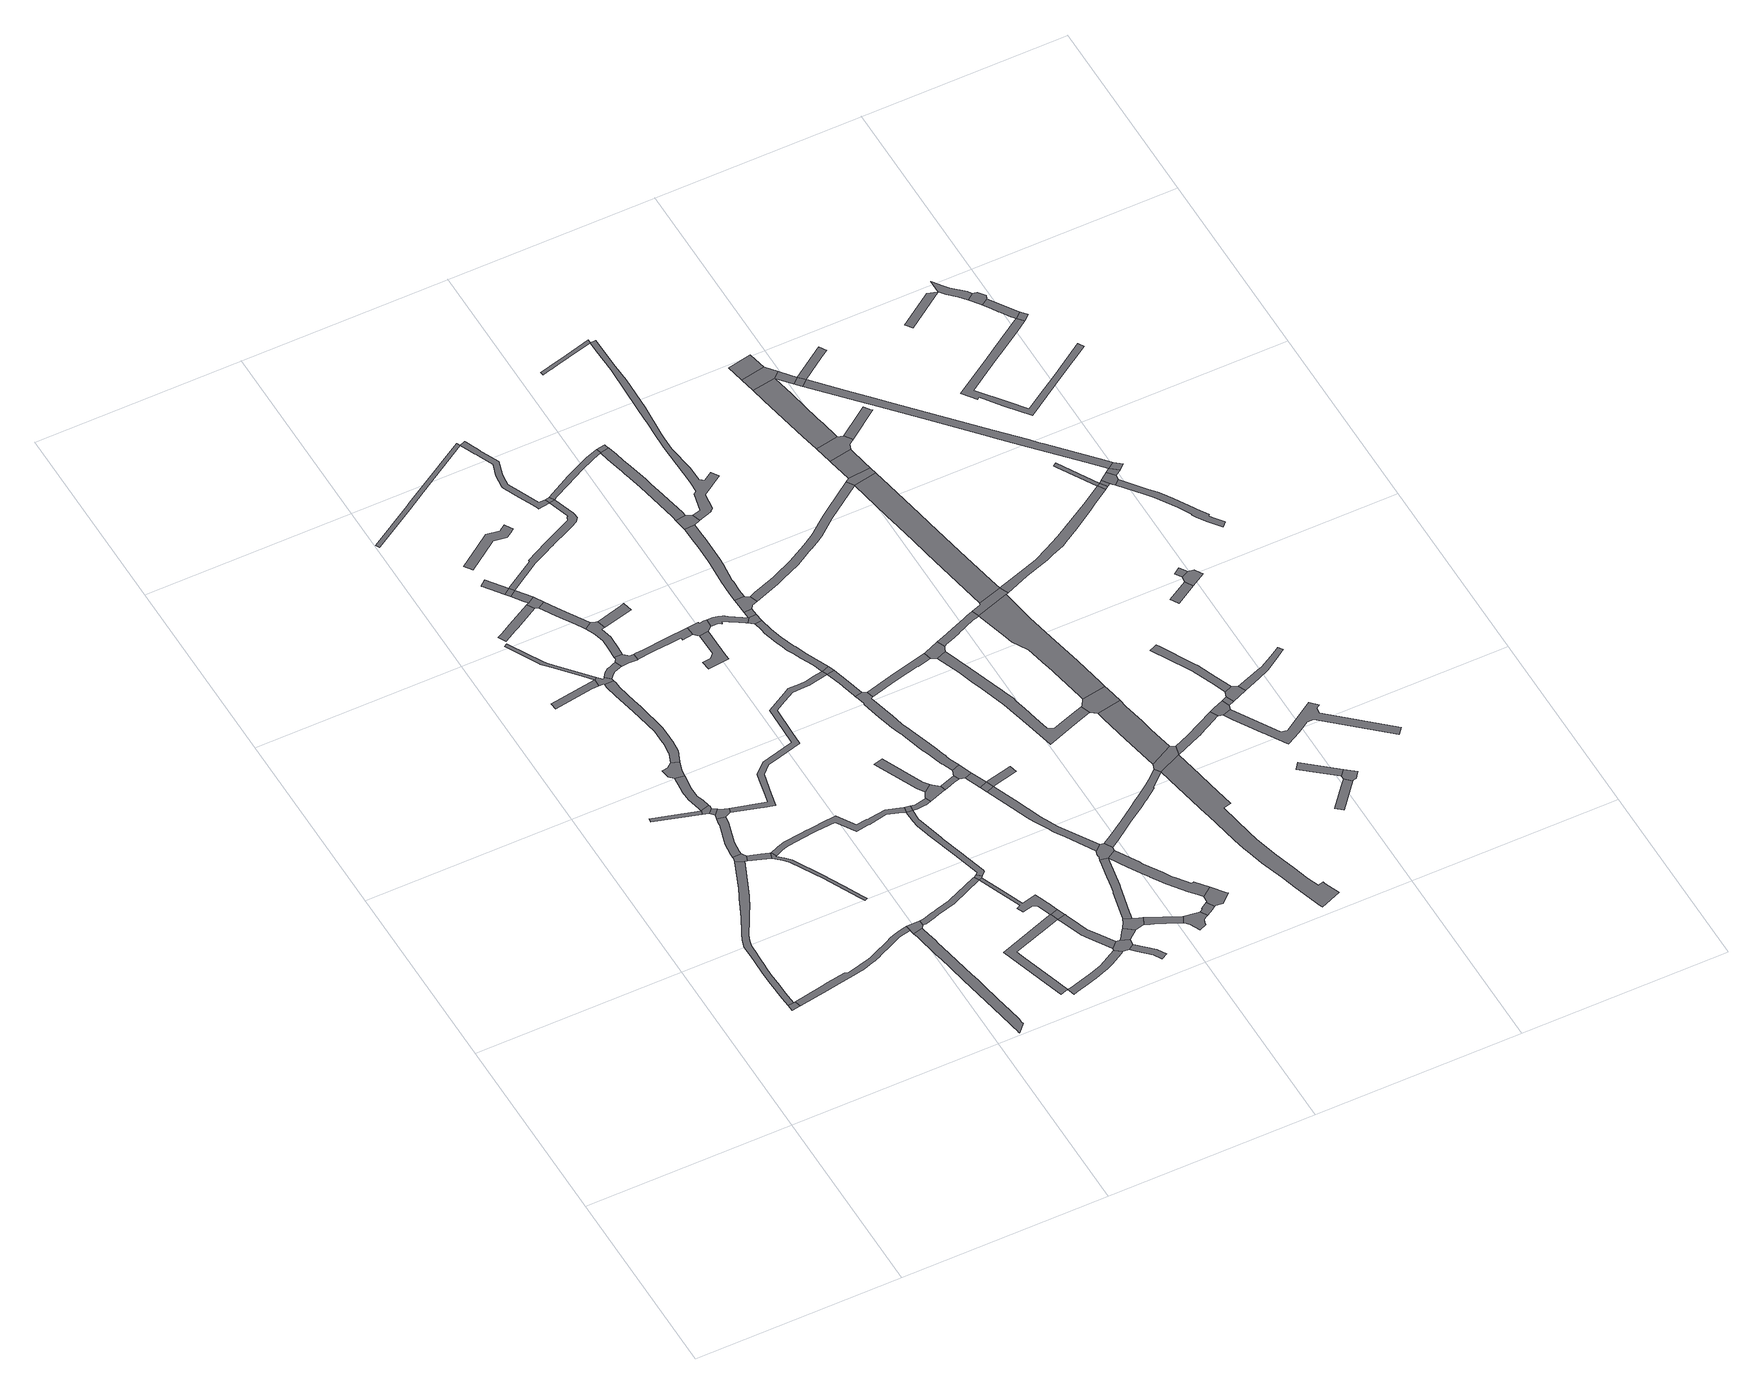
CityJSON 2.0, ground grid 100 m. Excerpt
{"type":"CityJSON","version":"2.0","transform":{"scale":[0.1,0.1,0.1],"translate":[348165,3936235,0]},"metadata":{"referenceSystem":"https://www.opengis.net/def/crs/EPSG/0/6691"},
"CityObjects":{
"road1":{"type":"Road","geometry":[{"type":"MultiSurface","lod":"1","boundaries":[[[0,1,2,3,4]]]}]},
"road2":{"type":"Road","attributes":{"RoadStructureAttribute.sectionType":"1"},"geometry":[{"type":"MultiSurface","lod":"1","boundaries":[[[5,6,7,8,9,10,11,12,13,14,15,16,17,18,19,20,1,0,21,22,23,24,25,26,27,28,29,30,31,32,33,34,35,36,37,38,39,40,41]]]}]},
"road3":{"type":"Road","attributes":{"RoadStructureAttribute.sectionType":"1"},"geometry":[{"type":"MultiSurface","lod":"1","boundaries":[[[42,43,44,45,46,47,48,49,50,51,52,53,4,3,54,55,56,57,58,59,60,61,62,63,64,65,66]]]}]},
"road4":{"type":"Road","attributes":{"RoadStructureAttribute.sectionType":"1"},"geometry":[{"type":"MultiSurface","lod":"1","boundaries":[[[67,68,69,70,71]]]}]},
"road5":{"type":"Road","geometry":[{"type":"MultiSurface","lod":"1","boundaries":[[[72,73,74,75,76,77,5,41]]]}]},
"road6":{"type":"Road","attributes":{"RoadStructureAttribute.sectionType":"1"},"geometry":[{"type":"MultiSurface","lod":"1","boundaries":[[[78,79,80,81,82,83,84,85,86,76,75]]]}]},
"road7":{"type":"Road","attributes":{"RoadStructureAttribute.sectionType":"1"},"geometry":[{"type":"MultiSurface","lod":"1","boundaries":[[[87,88,73,72,89,90]]]}]},
"road8":{"type":"Road","geometry":[{"type":"MultiSurface","lod":"1","boundaries":[[[71,91,92,93,94,67]]]}]},
"road9":{"type":"Road","attributes":{"RoadStructureAttribute.sectionType":"1"},"geometry":[{"type":"MultiSurface","lod":"1","boundaries":[[[91,95,96,92]]]}]},
"road10":{"type":"Road","attributes":{"RoadStructureAttribute.sectionType":"1"},"geometry":[{"type":"MultiSurface","lod":"1","boundaries":[[[97,98,99,100,101,102,103,104,105,67,94]]]}]},
"road11":{"type":"Road","geometry":[{"type":"MultiSurface","lod":"1","boundaries":[[[106,107,96,95,82,81,108,109]]]}]},
"road12":{"type":"Road","geometry":[{"type":"MultiSurface","lod":"1","boundaries":[[[101,100,110,111,112,113,114,115]]]}]},
"road13":{"type":"Road","attributes":{"RoadStructureAttribute.sectionType":"1"},"geometry":[{"type":"MultiSurface","lod":"1","boundaries":[[[116,117,118,119,120,121,122,123,124,125,126,127,128,129,130,131,132,87,90]]]}]},
"road14":{"type":"Road","attributes":{"RoadStructureAttribute.sectionType":"1"},"geometry":[{"type":"MultiSurface","lod":"1","boundaries":[[[133,134,135,136,137]]]}]},
"road15":{"type":"Road","attributes":{"RoadStructureAttribute.sectionType":"1"},"geometry":[{"type":"MultiSurface","lod":"1","boundaries":[[[138,139,140,141,142,143,144,145,146,147,148,149,150,151,152,153,154,155,156,157,158,159,160,161,162,163,164,165,166,167,168,169,170,171,172,173,174,175,176,177,178,179,180,181,182]]]}]},
"road16":{"type":"Road","attributes":{"RoadStructureAttribute.sectionType":"1"},"geometry":[{"type":"MultiSurface","lod":"1","boundaries":[[[183,184,185,186,187,188,137,189,190,191,192,193,194,195,196]]]}]},
"road17":{"type":"Road","geometry":[{"type":"MultiSurface","lod":"1","boundaries":[[[65,182,181,197,198,199,66]]]}]},
"road18":{"type":"Road","attributes":{"RoadStructureAttribute.sectionType":"1"},"geometry":[{"type":"MultiSurface","lod":"1","boundaries":[[[200,201,202,203,204,205,206,207,208,209,210,211,212,213,214,215,216,217,218,219,112,111]]]}]},
"road19":{"type":"Road","attributes":{"RoadStructureAttribute.sectionType":"1"},"geometry":[{"type":"MultiSurface","lod":"1","boundaries":[[[220,221,222,223,224,225,226,227]]]}]},
"road20":{"type":"Road","geometry":[{"type":"MultiSurface","lod":"1","boundaries":[[[137,136,228,210,209,229,230,231,232,189]]]}]},
"road21":{"type":"Road","attributes":{"RoadStructureAttribute.sectionType":"1"},"geometry":[{"type":"MultiSurface","lod":"1","boundaries":[[[233,234,235,236,237,238]]]}]},
"road22":{"type":"Road","attributes":{"RoadStructureAttribute.sectionType":"1"},"geometry":[{"type":"MultiSurface","lod":"1","boundaries":[[[229,239,240,241,242,243,244,245,246,247,248,230]]]}]},
"road23":{"type":"Road","geometry":[{"type":"MultiSurface","lod":"1","boundaries":[[[236,235,249,250]]]}]},
"road24":{"type":"Road","attributes":{"RoadStructureAttribute.sectionType":"1"},"geometry":[{"type":"MultiSurface","lod":"1","boundaries":[[[249,251,252,253,250]]]}]},
"road25":{"type":"Road","geometry":[{"type":"MultiSurface","lod":"1","boundaries":[[[254,255,256,257,258,259,260,261,262,263,264,265,266,267,268,132,131,269,270,271,272,273,274,275,276,277,278,279,280,281,282]]]}]},
"road26":{"type":"Road","geometry":[{"type":"MultiSurface","lod":"1","boundaries":[[[252,224,223,283,284,285,253]]]}]},
"road27":{"type":"Road","attributes":{"RoadStructureAttribute.sectionType":"1"},"geometry":[{"type":"MultiSurface","lod":"1","boundaries":[[[286,287,288,284,283,289,290,291,292,293]]]}]},
"road28":{"type":"Road","geometry":[{"type":"MultiSurface","lod":"1","boundaries":[[[294,295,296,297,298,244,243,299,300,301]]]}]},
"road29":{"type":"Road","attributes":{"RoadStructureAttribute.sectionType":"1"},"geometry":[{"type":"MultiSurface","lod":"1","boundaries":[[[302,303,304,305,306,307,308,309,310,198,197,311,312,313,314,315,316,317,318]]]}]},
"road30":{"type":"Road","geometry":[{"type":"MultiSurface","lod":"1","boundaries":[[[319,320,293,292,321,322,323,324,297,296,325,326,327,328]]]}]},
"road31":{"type":"Road","attributes":{"RoadStructureAttribute.sectionType":"1"},"geometry":[{"type":"MultiSurface","lod":"1","boundaries":[[[329,330,331,332,333,334,335,336,337,338,339,340,341]]]}]},
"road32":{"type":"Road","attributes":{"RoadStructureAttribute.sectionType":"1"},"geometry":[{"type":"MultiSurface","lod":"1","boundaries":[[[342,343,344,345,346,347,348,349,350,351,352,353]]]}]},
"road33":{"type":"Road","attributes":{"RoadStructureAttribute.sectionType":"1"},"geometry":[{"type":"MultiSurface","lod":"1","boundaries":[[[354,355,356,357,358,359,360,361,362,363,364,365,366,367,368,369,370,371,372,373,374,375,367,376,377,378,379,380,381,382,383,384,385,386,387]]]}]},
"road34":{"type":"Road","geometry":[{"type":"MultiSurface","lod":"1","boundaries":[[[388,389,390,319,328]]]}]},
"road35":{"type":"Road","attributes":{"RoadStructureAttribute.sectionType":"1"},"geometry":[{"type":"MultiSurface","lod":"1","boundaries":[[[391,392,393,394,395,347,396,397,398,399,400,401,402,403,404,405,406,407]]]}]},
"road36":{"type":"Road","attributes":{"RoadStructureAttribute.sectionType":"1"},"geometry":[{"type":"MultiSurface","lod":"1","boundaries":[[[108,408,409,410,411,412,413,414,415,416,417,418,419,420,421,422,423,424,425,426,427,428,429,430,431,424,432,433,434,435,436,437,438,439,440,441,442,443,444,445,446,447,109]]]}]},
"road37":{"type":"Road","attributes":{"RoadStructureAttribute.sectionType":"1"},"geometry":[{"type":"MultiSurface","lod":"1","boundaries":[[[448,449,450,451,452,453,454,455,456,457,294,301]]]}]},
"road38":{"type":"Road","geometry":[{"type":"MultiSurface","lod":"1","boundaries":[[[458,459,460,302,461,462]]]}]},
"road39":{"type":"Road","attributes":{"RoadStructureAttribute.sectionType":"1"},"geometry":[{"type":"MultiSurface","lod":"1","boundaries":[[[463,464,465,466,467,468,469,470,471,472,473,474,475,476,477,387,478,479,480,481,482,483,484,485,486,487,236,250]]]}]},
"road40":{"type":"Road","attributes":{"RoadStructureAttribute.sectionType":"1"},"geometry":[{"type":"MultiSurface","lod":"1","boundaries":[[[488,489,490,491,492,493,494,495,459,458,496,497,498,499,500,501,502,503,281]]]}]},
"road41":{"type":"Road","geometry":[{"type":"MultiSurface","lod":"1","boundaries":[[[461,504,505,506,507,508,509,510,511,512,353,513,514,515,516,517,518,519,520,521,462]]]}]},
"road42":{"type":"Road","geometry":[{"type":"MultiSurface","lod":"1","boundaries":[[[281,503,522,282]]]}]},
"road43":{"type":"Road","geometry":[{"type":"MultiSurface","lod":"1","boundaries":[[[353,352,523,524,525,513]]]}]},
"road44":{"type":"Road","attributes":{"RoadStructureAttribute.sectionType":"1"},"geometry":[{"type":"MultiSurface","lod":"1","boundaries":[[[526,527,528,529,530,531,532,533,534]]]}]},
"road45":{"type":"Road","attributes":{"RoadStructureAttribute.sectionType":"1"},"geometry":[{"type":"MultiSurface","lod":"1","boundaries":[[[535,536,537,538,523,352,539,540,541,542,543]]]}]},
"road46":{"type":"Road","attributes":{"RoadStructureAttribute.sectionType":"1"},"geometry":[{"type":"MultiSurface","lod":"1","boundaries":[[[544,545,522,503,546,547,548,549,550]]]}]},
"road47":{"type":"Road","geometry":[{"type":"MultiSurface","lod":"1","boundaries":[[[551,552,553,554,543,542,391,407]]]}]},
"road48":{"type":"Road","geometry":[{"type":"MultiSurface","lod":"1","boundaries":[[[555,556,557,558,454,453,526,534,559,560]]]}]},
"road49":{"type":"Road","attributes":{"RoadStructureAttribute.sectionType":"1"},"geometry":[{"type":"MultiSurface","lod":"1","boundaries":[[[561,562,563,564,565,566,567]]]}]},
"road50":{"type":"Road","attributes":{"RoadStructureAttribute.sectionType":"1"},"geometry":[{"type":"MultiSurface","lod":"1","boundaries":[[[568,569,570,571,572,552,551]]]}]},
"road51":{"type":"Road","geometry":[{"type":"MultiSurface","lod":"1","boundaries":[[[573,561,567,574,550,549,575,576,577,578,579]]]}]},
"road52":{"type":"Road","attributes":{"RoadStructureAttribute.sectionType":"1"},"geometry":[{"type":"MultiSurface","lod":"1","boundaries":[[[580,581,582,554,553,583,584]]]}]},
"road53":{"type":"Road","geometry":[{"type":"MultiSurface","lod":"1","boundaries":[[[477,585,586,354,387]]]}]},
"road54":{"type":"Road","geometry":[{"type":"MultiSurface","lod":"1","boundaries":[[[583,587,588,589,590,591,592,593,584]]]}]},
"road55":{"type":"Road","attributes":{"RoadStructureAttribute.sectionType":"1"},"geometry":[{"type":"MultiSurface","lod":"1","boundaries":[[[559,594,595,596,597,598,599,600,601,602,603,604,605,606,607,608,609,610,611,612,613,560]]]}]},
"road56":{"type":"Road","attributes":{"RoadStructureAttribute.sectionType":"1"},"geometry":[{"type":"MultiSurface","lod":"1","boundaries":[[[578,614,615,616,617,618,619,579]]]}]},
"road57":{"type":"Road","geometry":[{"type":"MultiSurface","lod":"1","boundaries":[[[620,621,606,605,622]]]}]},
"road58":{"type":"Road","attributes":{"RoadStructureAttribute.sectionType":"1"},"geometry":[{"type":"MultiSurface","lod":"1","boundaries":[[[623,624,625,626,627,628,629,630,631,632,432,633,634,635,636,637,638,639,640,620,622]]]}]},
"road59":{"type":"Road","geometry":[{"type":"MultiSurface","lod":"1","boundaries":[[[641,642,617,616,643,644]]]}]},
"road60":{"type":"Road","attributes":{"RoadStructureAttribute.sectionType":"1"},"geometry":[{"type":"MultiSurface","lod":"1","boundaries":[[[645,646,647,648,649,650,651,652,653,654,655,656,657,642,641,658,659,660,661,662,663,664,665,666,667,668,669,670,671,672,673,674,429,428,675,676,677,678]]]}]},
"road61":{"type":"Road","attributes":{"RoadStructureAttribute.sectionType":"1"},"geometry":[{"type":"MultiSurface","lod":"1","boundaries":[[[679,606,621,680,681]]]}]},
"road62":{"type":"Road","geometry":[{"type":"MultiSurface","lod":"1","boundaries":[[[424,431,682,633,432]]]}]},
"road63":{"type":"Road","attributes":{"RoadStructureAttribute.sectionType":"1"},"geometry":[{"type":"MultiSurface","lod":"1","boundaries":[[[683,684,588,587,685,686,687,688,689]]]}]},
"road64":{"type":"Road","attributes":{"RoadStructureAttribute.sectionType":"1"},"geometry":[{"type":"MultiSurface","lod":"1","boundaries":[[[643,690,691,644]]]}]},
"road65":{"type":"Road","geometry":[{"type":"MultiSurface","lod":"1","boundaries":[[[690,692,693,691]]]}]},
"road66":{"type":"Road","geometry":[{"type":"MultiSurface","lod":"1","boundaries":[[[680,694,695,696,697,698,681]]]}]},
"road67":{"type":"Road","attributes":{"RoadStructureAttribute.sectionType":"1"},"geometry":[{"type":"MultiSurface","lod":"1","boundaries":[[[699,700,701,585,477,702,703,704,705,706,707,708,709,710,711,712,713,714,715,716,717,718,719,720,721,722,723,724,725,726,727,728,729,730,708,731]]]}]},
"road68":{"type":"Road","attributes":{"RoadStructureAttribute.sectionType":"1"},"geometry":[{"type":"MultiSurface","lod":"1","boundaries":[[[692,732,733,734,735,736,737,738,739,740,741,742,743,744,745,746,747,748,693]]]}]},
"road69":{"type":"Road","geometry":[{"type":"MultiSurface","lod":"1","boundaries":[[[749,750,691,693]]]}]},
"road70":{"type":"Road","attributes":{"RoadStructureAttribute.sectionType":"1"},"geometry":[{"type":"MultiSurface","lod":"1","boundaries":[[[751,752,753,754,755,756,757,758,759,760,761,762,763,764,765,766,698,697]]]}]},
"road71":{"type":"Road","geometry":[{"type":"MultiSurface","lod":"1","boundaries":[[[767,768,769,770,771,772,689,688,773,774,775,776]]]}]},
"road72":{"type":"Road","geometry":[{"type":"MultiSurface","lod":"1","boundaries":[[[777,778,742,741,779,780,781,782,783,784]]]}]},
"road73":{"type":"Road","attributes":{"RoadStructureAttribute.sectionType":"1"},"geometry":[{"type":"MultiSurface","lod":"1","boundaries":[[[590,785,786,787,788,789,790,783,791,792,793,794,795,796,797,798,799,800,801,802,803,804,805,806,807,808,784,783,782,809,810,811,812,813,814,815,816,817,591]]]}]},
"road74":{"type":"Road","attributes":{"RoadStructureAttribute.sectionType":"1"},"geometry":[{"type":"MultiSurface","lod":"1","boundaries":[[[770,818,819,820,821,822,823,771]]]}]},
"road75":{"type":"Road","geometry":[{"type":"MultiSurface","lod":"1","boundaries":[[[824,719,718,759,758,825]]]}]},
"road76":{"type":"Road","geometry":[{"type":"MultiSurface","lod":"1","boundaries":[[[826,827,673,672,828,829,830,831,832,833]]]}]},
"road77":{"type":"Road","geometry":[{"type":"MultiSurface","lod":"1","boundaries":[[[708,730,834,835,731]]]}]},
"road78":{"type":"Road","geometry":[{"type":"MultiSurface","lod":"1","boundaries":[[[836,821,820,837,838,839,840,800,799]]]}]},
"road79":{"type":"Road","attributes":{"RoadStructureAttribute.sectionType":"1"},"geometry":[{"type":"MultiSurface","lod":"1","boundaries":[[[841,842,843,844,845,846,847,848,778,777,849,850,851,852,853,854,855,856,857,858,859,860]]]}]},
"road80":{"type":"Road","attributes":{"RoadStructureAttribute.sectionType":"1"},"geometry":[{"type":"MultiSurface","lod":"1","boundaries":[[[861,862,863,864,865,866,867,868,869,870,871,872,873,874,875,876,877,878,879,880,881,882,883,884,885,886,887,888,889,890,891,892,881,893,894,895,896,897,898,899,900,901,902,903,904,905,906,907,824,825]]]}]},
"road81":{"type":"Road","geometry":[{"type":"MultiSurface","lod":"1","boundaries":[[[908,909,910,911,826,833,912,913]]]}]},
"road82":{"type":"Road","attributes":{"RoadStructureAttribute.sectionType":"1"},"geometry":[{"type":"MultiSurface","lod":"1","boundaries":[[[912,914,915,916,917,918,919,920,921,922,923,924,925,926,927,928,929,930,931,932,933,934,935,913]]]}]},
"road83":{"type":"Road","attributes":{"RoadStructureAttribute.sectionType":"1"},"geometry":[{"type":"MultiSurface","lod":"1","boundaries":[[[936,937,938,939,940,941,942,943,944,945,946,947,948,949,950,951,952,953,954,955,696,695,956,957,958,959,960,961,962,963,964,943,965,966,967,968,969,970]]]}]},
"road84":{"type":"Road","attributes":{"function":"3","RoadStructureAttribute.sectionType":"1"},"geometry":[{"type":"MultiSurface","lod":"1","boundaries":[[[971,972,973,974,975,976,977,978,979,980,981,982,983,984,985,910,909,986,987,988,989,990,991,979,992,993,994,995,996,997,998]]]}]},
"road85":{"type":"Road","attributes":{"function":"3","RoadStructureAttribute.sectionType":"1"},"geometry":[{"type":"MultiSurface","lod":"1","boundaries":[[[999,1000,1001,1002,1003,1004,1005,1006,1007,1008,1009,1010,1011,1012,1013,860,1014,1015,1016,1017,1018,1019,1020,1021,1022,1023,1024,1025]]]}]},
"road86":{"type":"Road","geometry":[{"type":"MultiSurface","lod":"1","boundaries":[[[1026,1027,841,860,1013,1028]]]}]},
"road87":{"type":"Road","attributes":{"function":"3","RoadStructureAttribute.sectionType":"1"},"geometry":[{"type":"MultiSurface","lod":"1","boundaries":[[[1029,1030,1027,1026,1031,1032,1033,1034,1035,1036,1037]]]}]},
"road88":{"type":"Road","geometry":[{"type":"MultiSurface","lod":"1","boundaries":[[[1038,923,922,1037,1036,1039,971,998]]]}]},
"road89":{"type":"Road","geometry":[{"type":"MultiSurface","lod":"1","boundaries":[[[1040,980,979,978,1041,936,970]]]}]},
"road90":{"type":"Road","attributes":{"RoadStructureAttribute.sectionType":"1"},"geometry":[{"type":"MultiSurface","lod":"1","boundaries":[[[1013,1042,1043,1044,1045,1046,1047,1048,1049,1050,1028]]]}]},
"road91":{"type":"Road","geometry":[{"type":"MultiSurface","lod":"1","boundaries":[[[1051,944,943,942,1052]]]}]},
"road92":{"type":"Road","attributes":{"function":"3","RoadStructureAttribute.sectionType":"1"},"geometry":[{"type":"MultiSurface","lod":"1","boundaries":[[[1053,1054,1055,1056,1051,1052]]]}]},
"road93":{"type":"Road","geometry":[{"type":"MultiSurface","lod":"1","boundaries":[[[1057,1058,1059,1055,1054,1060,1061]]]}]},
"road94":{"type":"Road","attributes":{"function":"3","RoadStructureAttribute.sectionType":"1"},"geometry":[{"type":"MultiSurface","lod":"1","boundaries":[[[1058,1062,1063,1064,1065,1066,1067,1068,1069,1066,1070,1071,1072,1073,1059]]]}]},
"road95":{"type":"Road","attributes":{"RoadStructureAttribute.sectionType":"1"},"geometry":[{"type":"MultiSurface","lod":"1","boundaries":[[[1074,1075,1076,1077]]]}]},
"road96":{"type":"Road","geometry":[{"type":"MultiSurface","lod":"1","boundaries":[[[1069,1075,1074,1070,1066]]]}]},
"road97":{"type":"Road","geometry":[{"type":"MultiSurface","lod":"1","boundaries":[[[1078,1079,1080,1081,1049,1048,1082,1083]]]}]},
"road98":{"type":"Road","attributes":{"RoadStructureAttribute.sectionType":"1"},"geometry":[{"type":"MultiSurface","lod":"1","boundaries":[[[1084,1085,1086,1087,1088]]]}]},
"road99":{"type":"Road","attributes":{"RoadStructureAttribute.sectionType":"1"},"geometry":[{"type":"MultiSurface","lod":"1","boundaries":[[[1079,1078,1089,1090]]]}]},
"road100":{"type":"Road","geometry":[{"type":"MultiSurface","lod":"1","boundaries":[[[1091,1068,1067,1092]]]}]},
"road101":{"type":"Road","attributes":{"RoadStructureAttribute.sectionType":"1"},"geometry":[{"type":"MultiSurface","lod":"1","boundaries":[[[1093,1094,1095,1096,1097]]]}]},
"road102":{"type":"Road","attributes":{"RoadStructureAttribute.sectionType":"1"},"geometry":[{"type":"MultiSurface","lod":"1","boundaries":[[[1098,1099,1100,1101,1057,1061]]]}]},
"road103":{"type":"Road","attributes":{"RoadStructureAttribute.sectionType":"1"},"geometry":[{"type":"MultiSurface","lod":"1","boundaries":[[[1102,1103,1104,1105,1106,1107,1108,1109,1110,1111,1112,1113]]]}]},
"road104":{"type":"Road","geometry":[{"type":"MultiSurface","lod":"1","boundaries":[[[1112,1090,1089,1114,1115,1116,1113]]]}]},
"road105":{"type":"Road","geometry":[{"type":"MultiSurface","lod":"1","boundaries":[[[1117,1118,1119,1097,1096,1084,1088]]]}]},
"road106":{"type":"Road","attributes":{"RoadStructureAttribute.sectionType":"1"},"geometry":[{"type":"MultiSurface","lod":"1","boundaries":[[[1120,1121,1122,1068,1091]]]}]},
"road107":{"type":"Road","attributes":{"RoadStructureAttribute.sectionType":"1"},"geometry":[{"type":"MultiSurface","lod":"1","boundaries":[[[1123,1124,1125,1126,1127,1128,1129,1130,936,1041,1131,1132,1133,1134,1135,1136,1137,1138,1139,1140]]]}]},
"road108":{"type":"Road","attributes":{"RoadStructureAttribute.sectionType":"1"},"geometry":[{"type":"MultiSurface","lod":"1","boundaries":[[[1141,1142,1143,1144,1145,1146,1147,1148,1149,1150,1151,1152,1153,1154,1155,1156,1157,1158,1159,1083,1082]]]}]},
"road109":{"type":"Road","attributes":{"RoadStructureAttribute.sectionType":"1"},"geometry":[{"type":"MultiSurface","lod":"1","boundaries":[[[1160,1161,1162,1163,1164,1116,1115,1165,1166,1167,1168]]]}]},
"road110":{"type":"Road","attributes":{"RoadStructureAttribute.sectionType":"1"},"geometry":[{"type":"MultiSurface","lod":"1","boundaries":[[[1169,1170,1171,1172]]]}]},
"road111":{"type":"Road","attributes":{"RoadStructureAttribute.sectionType":"1"},"geometry":[{"type":"MultiSurface","lod":"1","boundaries":[[[1173,1174,1175,1176,1177,1178,1179,1180,1091,1092,1181,1182,1183,1184,1185,1186,1187,1188,1189]]]}]},
"road112":{"type":"Road","attributes":{"RoadStructureAttribute.sectionType":"1"},"geometry":[{"type":"MultiSurface","lod":"1","boundaries":[[[1190,1191,1192,1193]]]}]},
"road113":{"type":"Road","geometry":[{"type":"MultiSurface","lod":"1","boundaries":[[[1194,1195,1190,1193,1169,1172]]]}]},
"road114":{"type":"Road","attributes":{"RoadStructureAttribute.sectionType":"1"},"geometry":[{"type":"MultiSurface","lod":"1","boundaries":[[[1196,1197,1198,1199,1200,1201]]]}]},
"road115":{"type":"Road","geometry":[{"type":"MultiSurface","lod":"1","boundaries":[[[1202,1201,1200,1123,1140]]]}]},
"road116":{"type":"Road","attributes":{"RoadStructureAttribute.sectionType":"1"},"geometry":[{"type":"MultiSurface","lod":"1","boundaries":[[[1202,1203,1204,1205,1201]]]}]},
"road117":{"type":"Road","geometry":[{"type":"MultiSurface","lod":"1","boundaries":[[[1206,1205,1204,1207,1208,1209,1210,1211]]]}]},
"road118":{"type":"Road","attributes":{"RoadStructureAttribute.sectionType":"1"},"geometry":[{"type":"MultiSurface","lod":"1","boundaries":[[[1210,1212,1188,1211]]]}]},
"road119":{"type":"Road","geometry":[{"type":"MultiSurface","lod":"1","boundaries":[[[1188,1212,1213,1189]]]}]},
"road120":{"type":"Road","attributes":{"RoadStructureAttribute.sectionType":"1"},"geometry":[{"type":"MultiSurface","lod":"1","boundaries":[[[1214,1215,1216,1217,1218,1219,1220,1221,1222,1223,1224,1209,1208,1225,1226,1227,1228,1229,1230,1231,1232,1233]]]}]},
"road121":{"type":"Road","attributes":{"RoadStructureAttribute.sectionType":"1"},"geometry":[{"type":"MultiSurface","lod":"1","boundaries":[[[1234,1235,1236,1237,1238]]]}]},
"road122":{"type":"Road","attributes":{"RoadStructureAttribute.sectionType":"1"},"geometry":[{"type":"MultiSurface","lod":"1","boundaries":[[[1239,1240,1241,1242,1243,1244,1245,1246,1247,1248,1249,1250,1251,1252,1253,1254,1255,1256,1257,1258,1259,1260,1261,1262,1263,1264]]]}]},
"road123":{"type":"Road","geometry":[{"type":"MultiSurface","lod":"1","boundaries":[[[1265,1266,1267,1268,1269,1270,1271,1272,1273,1274,1275,1238]]]}]},
"road124":{"type":"Road","geometry":[{"type":"MultiSurface","lod":"1","boundaries":[[[1276,1277,1270,1269,1278,1279,1280]]]}]},
"road125":{"type":"Road","attributes":{"RoadStructureAttribute.sectionType":"1"},"geometry":[{"type":"MultiSurface","lod":"1","boundaries":[[[1279,1281,1282,1283,1284,1285,1286,1287,1239,1288,1289,1290,1280]]]}]},
"road126":{"type":"Road","geometry":[{"type":"MultiSurface","lod":"1","boundaries":[[[1291,1288,1239,1264]]]}]}
},
"vertices":[
[339,619,0],[312,617,0],[314,583,0],[354,589,0],[348,621,0],
[500,1454,0],[442,1312,0],[424,1272,0],[416,1256,0],[407,1236,0],[371,1157,0],[337,1087,0],[329,1073,0],[317,1044,0],[309,1021,0],[304,1001,0],[304,947,0],[304,943,0],[303,840,0],[303,779,0],[308,665,0],[335,667,0],[334,699,0],[333,736,0],[331,790,0],[331,797,0],[330,841,0],[331,866,0],[332,909,0],[333,930,0],[333,945,0],[334,997,0],[338,1013,0],[345,1033,0],[356,1060,0],[392,1123,0],[403,1143,0],[444,1217,0],[449,1228,0],[462,1254,0],[480,1295,0],[539,1438,0],
[961,779,0],[931,772,0],[909,767,0],[881,756,0],[856,743,0],[782,709,0],[752,694,0],[742,692,0],[625,662,0],[614,669,0],[523,653,0],[492,647,0],[502,614,0],[546,622,0],[621,635,0],[699,650,0],[744,663,0],[763,669,0],[791,682,0],[796,684,0],[867,717,0],[918,741,0],[953,749,0],[975,754,0],[970,781,0],
[513,1783,0],[374,1823,0],[295,1846,0],[291,1828,0],[507,1763,0],
[549,1434,0],[560,1463,0],[547,1483,0],[546,1484,0],[505,1483,0],[505,1468,0],
[545,1499,0],[551,1555,0],[581,1664,0],[588,1702,0],[549,1710,0],[543,1681,0],[542,1673,0],[512,1563,0],[504,1501,0],
[658,1429,0],[621,1442,0],[608,1412,0],[648,1399,0],
[535,1754,0],[557,1775,0],[556,1790,0],[556,1796,0],
[554,1733,0],[576,1760,0],
[546,1835,0],[536,1869,0],[536,1918,0],[544,1995,0],[500,2000,0],[494,1942,0],[491,1917,0],[494,1862,0],[509,1801,0],
[605,1746,0],[584,1753,0],[618,1717,0],[624,1740,0],
[547,2028,0],[564,2075,0],[527,2088,0],[502,2069,0],[473,2065,0],[479,2021,0],
[659,1389,0],[687,1365,0],[708,1341,0],[791,1187,0],[802,1166,0],[872,1024,0],[886,996,0],[899,1003,0],[888,1027,0],[845,1113,0],[816,1173,0],[798,1206,0],[721,1350,0],[698,1376,0],[669,1400,0],[674,1402,0],[662,1427,0],
[236,2628,0],[241,2595,0],[430,2625,0],[465,2624,0],[467,2664,0],
[983,717,0],[986,704,0],[991,668,0],[992,663,0],[999,623,0],[1001,613,0],[1008,577,0],[1010,566,0],[1012,555,0],[1013,554,0],[1026,477,0],[1033,439,0],[1035,429,0],[1039,406,0],[1041,394,0],[1079,188,0],[1098,76,0],[1100,65,0],[1101,57,0],[1102,49,0],[1105,32,0],[1107,25,0],[1108,16,0],[1109,14,0],[1109,10,0],[1148,51,0],[1148,56,0],[1146,65,0],[1146,83,0],[1135,143,0],[1119,233,0],[1103,325,0],[1101,336,0],[1096,364,0],[1096,365,0],[1088,406,0],[1060,555,0],[1058,567,0],[1053,592,0],[1051,604,0],[1046,631,0],[1042,654,0],[1033,696,0],[1025,739,0],[980,729,0],
[225,3001,0],[302,2855,0],[303,2853,0],[321,2832,0],[337,2814,0],[416,2722,0],[478,2674,0],[347,2824,0],[332,2842,0],[328,2848,0],[317,2868,0],[236,3014,0],[231,3024,0],[216,3015,0],
[1037,755,0],[1037,783,0],[971,781,0],
[587,2135,0],[593,2195,0],[592,2220,0],[592,2284,0],[568,2437,0],[558,2477,0],[541,2576,0],[539,2593,0],[537,2609,0],[534,2621,0],[491,2621,0],[491,2600,0],[502,2540,0],[525,2425,0],[552,2280,0],[552,2213,0],[553,2208,0],[553,2196,0],[547,2143,0],[546,2139,0],
[237,3038,0],[300,3074,0],[316,3082,0],[433,3148,0],[414,3183,0],[292,3115,0],[243,3088,0],[217,3073,0],
[491,2623,0],[533,2634,0],[507,2657,0],[501,2650,0],[484,2667,0],
[294,3368,0],[295,3367,0],[359,3280,0],[391,3303,0],[322,3394,0],[292,3371,0],
[550,2654,0],[563,2664,0],[578,2669,0],[595,2676,0],[603,2678,0],[591,2712,0],[579,2708,0],[560,2700,0],[546,2695,0],[526,2680,0],
[375,3258,0],[407,3281,0],
[412,3207,0],[425,3189,0],[459,3210,0],
[1253,1403,0],[1208,1418,0],[1135,1409,0],[1116,1406,0],[1113,1406,0],[1092,1403,0],[1060,1399,0],[1005,1485,0],[941,1481,0],[896,1475,0],[871,1472,0],[854,1471,0],[826,1467,0],[740,1457,0],[702,1446,0],[712,1420,0],[745,1430,0],[873,1446,0],[886,1447,0],[985,1455,0],[1043,1366,0],[1103,1374,0],[1113,1375,0],[1115,1376,0],[1129,1378,0],[1200,1392,0],[1250,1375,0],[1280,1364,0],[1286,1392,0],
[451,3143,0],[486,3164,0],[461,3206,0],
[601,2970,0],[579,3005,0],[529,3088,0],[495,3068,0],[546,2983,0],[566,2950,0],[570,2942,0],[604,2965,0],
[683,2716,0],[663,2716,0],[639,2739,0],[601,2740,0],[601,2729,0],[641,2682,0],[683,2679,0],[683,2682,0],
[1360,896,0],[1356,894,0],[1206,829,0],[1200,827,0],[1135,808,0],[1108,800,0],[1106,800,0],[1056,785,0],[1047,783,0],[1054,755,0],[1106,770,0],[1108,771,0],[1123,775,0],[1126,776,0],[1216,803,0],[1219,803,0],[1373,873,0],
[635,2954,0],[629,2956,0],[587,2908,0],[591,2896,0],[604,2847,0],[603,2804,0],[641,2779,0],[644,2851,0],[629,2906,0],[646,2911,0],
[350,3499,0],[450,3570,0],[461,3577,0],[524,3566,0],[549,3583,0],[570,3598,0],[544,3635,0],[520,3618,0],[514,3613,0],[451,3625,0],[384,3578,0],[280,3505,0],[306,3468,0],
[1540,549,0],[1267,454,0],[1281,411,0],[1345,207,0],[1371,124,0],[1409,135,0],[1379,233,0],[1329,391,0],[1317,429,0],[1531,504,0],[1561,514,0],[1547,552,0],
[767,3681,0],[737,3680,0],[697,3770,0],[668,3834,0],[671,3857,0],[676,3901,0],[697,3969,0],[660,4054,0],[656,4061,0],[653,4073,0],[635,4116,0],[634,4119,0],[623,4142,0],[596,4129,0],[588,4148,0],[319,3982,0],[247,3938,0],[230,3927,0],[5,3788,0],[16,3771,0],[230,3903,0],[328,3964,0],[617,4082,0],[628,4057,0],[631,4050,0],[642,4026,0],[668,3967,0],[649,3906,0],[641,3838,0],[640,3830,0],[670,3764,0],[716,3664,0],[720,3648,0],[776,3656,0],
[794,2948,0],[783,2994,0],[764,2989,0],
[1687,242,0],[1599,193,0],[1539,173,0],[1508,163,0],[1424,139,0],[1420,99,0],[1438,104,0],[1505,123,0],[1518,127,0],[1528,130,0],[1550,137,0],[1586,150,0],[1615,160,0],[1637,171,0],[1644,174,0],[1707,211,0],[1718,219,0],
[742,1679,0],[759,1674,0],[808,1660,0],[823,1729,0],[847,1841,0],[893,1884,0],[899,1885,0],[919,1890,0],[1066,1928,0],[1067,2004,0],[1070,2141,0],[1123,2172,0],[1125,2173,0],[1178,2203,0],[1234,2204,0],[1259,2205,0],[1357,2224,0],[1379,2153,0],[1385,2130,0],[1401,2063,0],[1403,2055,0],[1439,2063,0],[1415,2163,0],[1394,2230,0],[1348,2251,0],[1299,2243,0],[1256,2232,0],[1230,2232,0],[1171,2231,0],[1125,2204,0],[1123,2203,0],[1042,2157,0],[1040,2031,0],[1039,1949,0],[912,1917,0],[879,1908,0],[822,1855,0],[814,1825,0],[796,1735,0],[787,1694,0],
[759,2692,0],[773,2692,0],[849,2697,0],[906,2703,0],[906,2692,0],[959,2698,0],[955,2743,0],[845,2732,0],[730,2721,0],[696,2717,0],
[1395,886,0],[1374,904,0],[1373,903,0],[1373,872,0],[1387,878,0],
[558,3376,0],[613,3403,0],[630,3412,0],[660,3427,0],[675,3434,0],[680,3437,0],[682,3438,0],[766,3477,0],[792,3488,0],[826,3506,0],[833,3516,0],[841,3528,0],[840,3551,0],[839,3558,0],[803,3662,0],[809,3558,0],[811,3551,0],[805,3549,0],[797,3531,0],[777,3521,0],[668,3469,0],[652,3461,0],[542,3405,0],[544,3399,0],[542,3398,0],
[1281,1302,0],[1286,1272,0],[1302,1207,0],[1302,1205,0],[1351,1036,0],[1351,1034,0],[1355,1021,0],[1384,914,0],[1414,907,0],[1415,914,0],[1389,1005,0],[1377,1045,0],[1347,1155,0],[1345,1164,0],[1308,1306,0],[1310,1360,0],
[1406,790,0],[1441,703,0],[1458,660,0],[1438,652,0],[1450,620,0],[1504,632,0],[1522,622,0],[1543,563,0],[1544,559,0],[1586,566,0],[1581,581,0],[1570,612,0],[1568,618,0],[1558,641,0],[1543,682,0],[1472,666,0],[1452,715,0],[1419,797,0],
[1313,1387,0],
[1602,523,0],[1601,526,0],[1593,549,0],
[981,2678,0],[982,2563,0],[979,2558,0],[962,2541,0],[921,2537,0],[925,2492,0],[1028,2501,0],[1027,2526,0],[1026,2683,0],
[1669,363,0],[1643,403,0],[1616,483,0],[1605,514,0],[1572,487,0],[1607,388,0],[1628,353,0],[1690,256,0],[1719,285,0],
[1370,1390,0],[1335,1384,0],[1333,1358,0],[1364,1360,0],[1375,1361,0],[1402,1370,0],[1393,1396,0],
[1748,216,0],[1777,236,0],[1779,266,0],[1738,281,0],
[1036,2746,0],[1016,2742,0],[1013,2742,0],[1012,2748,0],[1048,2703,0],[1050,2745,0],
[1445,1458,0],[1423,1487,0],[1334,1683,0],[1328,1682,0],[1290,1673,0],[1384,1464,0],[1408,1429,0],
[1774,191,0],[1826,140,0],[1847,101,0],[1878,118,0],[1854,162,0],
[1450,1451,0],[1393,1403,0],[1436,1382,0],[1466,1392,0],[1487,1399,0],[1490,1400,0],[1482,1427,0],
[1776,330,0],[1767,317,0],[1744,285,0],[1827,304,0],[1781,337,0],
[790,3687,0],[782,3683,0],
[1871,315,0],[1888,351,0],[1872,358,0],[1843,370,0],[1808,386,0],[1798,365,0],[1787,345,0],
[1079,2704,0],[1091,2701,0],[1093,2699,0],[1098,2694,0],[1103,2707,0],[1107,2705,0],[1129,2692,0],[1131,2690,0],[1142,2683,0],[1192,2651,0],[1193,2651,0],[1197,2647,0],[1215,2670,0],[1191,2686,0],[1139,2721,0],[1131,2726,0],[1129,2728,0],[1121,2732,0],[1103,2740,0],[1083,2744,0],
[1504,1405,0],[1543,1418,0],[1571,1427,0],[1560,1454,0],[1517,1439,0],[1484,1428,0],
[1258,2632,0],[1254,2674,0],[1222,2629,0],
[1222,2627,0],[1230,2586,0],[1233,2559,0],[1251,2490,0],[1264,2453,0],[1272,2428,0],[1274,2424,0],[1286,2401,0],[1302,2358,0],[1329,2301,0],[1382,2264,0],[1336,2372,0],[1313,2431,0],[1308,2437,0],[1286,2501,0],[1284,2508,0],[1269,2567,0],[1268,2575,0],
[1609,1497,0],[1570,1482,0],[1596,1421,0],[1633,1435,0],
[1421,1969,0],[1438,1902,0],[1453,1841,0],[1453,1837,0],[1467,1795,0],[1473,1777,0],[1474,1775,0],[1505,1666,0],[1509,1651,0],[1521,1616,0],[1532,1582,0],[1546,1540,0],[1550,1533,0],[1589,1550,0],[1583,1572,0],[1583,1573,0],[1577,1591,0],[1567,1625,0],[1550,1680,0],[1547,1688,0],[1529,1746,0],[1512,1799,0],[1510,1806,0],[1504,1824,0],[1504,1826,0],[1491,1882,0],[1459,2015,0],[1468,2018,0],[1459,2052,0],[1447,2059,0],[1408,2036,0],[1417,2002,0],[1417,2000,0],[1415,1999,0],
[1214,2673,0],[1251,2710,0],[1213,2708,0],
[1386,2259,0],
[1966,314,0],[1930,330,0],[1897,302,0],[1930,289,0],[1959,275,0],[2025,242,0],[2043,277,0],
[1627,1342,0],[1664,1357,0],
[1641,1305,0],[1679,1319,0],
[1262,2727,0],[1291,2738,0],[1277,2775,0],[1256,2789,0],[1209,2787,0],
[1036,3812,0],[987,3789,0],[920,3757,0],[816,3670,0],[899,3713,0],[932,3730,0],[999,3765,0],[1046,3786,0],[1063,3793,0],[1105,3808,0],[1114,3762,0],[1132,3687,0],[1136,3671,0],[1140,3651,0],[1142,3642,0],[1162,3554,0],[1170,3514,0],[1201,3341,0],[1203,3332,0],[1205,3314,0],[1255,3321,0],[1252,3340,0],[1220,3501,0],[1215,3524,0],[1209,3553,0],[1204,3586,0],[1176,3699,0],[1172,3714,0],[1169,3730,0],[1159,3772,0],[1153,3798,0],[1148,3818,0],[1099,3835,0],
[1678,1210,0],[1724,1091,0],[1736,1061,0],[1749,1039,0],[1772,992,0],[1782,972,0],[1795,949,0],[1815,917,0],[1831,890,0],[1893,786,0],[1923,810,0],[1814,988,0],[1804,1010,0],[1786,1047,0],[1783,1053,0],[1776,1069,0],[1722,1208,0],
[1807,1352,0],[1797,1390,0],
[1254,2831,0],[1256,2885,0],[1255,2899,0],[1263,2995,0],[1266,3031,0],[1266,3168,0],[1265,3187,0],[1264,3254,0],[1214,3251,0],[1216,3168,0],[1216,3134,0],[1216,3043,0],[1216,3032,0],[1210,2922,0],[1209,2915,0],[1208,2831,0],
[2107,202,0],[2113,218,0],[2127,227,0],[2137,233,0],[2118,265,0],[2102,268,0],[2029,240,0],[2047,220,0],[2070,172,0],[2104,189,0],
[1965,770,0],[1943,807,0],[1886,768,0],[1884,755,0],[1887,754,0],[1882,733,0],[1918,725,0],[1961,750,0],
[1847,388,0],[1851,407,0],[1879,529,0],[1884,545,0],[1887,564,0],[1913,702,0],[1968,637,0],[2012,565,0],[2022,548,0],[2023,546,0],[2066,476,0],[2071,469,0],[2129,391,0],[2160,353,0],[2174,336,0],[2221,373,0],[2176,431,0],[2164,426,0],[2121,486,0],[2107,505,0],[2103,510,0],[2085,540,0],[2033,626,0],[2025,641,0],[1878,711,0],[1877,705,0],[1860,620,0],[1857,601,0],[1852,573,0],[1846,546,0],[1843,537,0],[1812,397,0],[1810,392,0],
[2173,254,0],[2174,255,0],[2189,265,0],[2167,300,0],[2134,280,0],[2137,276,0],
[1281,3305,0],[1295,3265,0],
[1780,2137,0],[1592,2090,0],[1601,2055,0],[1721,2085,0],[1722,2082,0],[1725,2082,0],[1765,2093,0],[1789,2100,0],
[1144,3835,0],[1142,3843,0],
[2173,303,0],[2195,267,0],[2229,263,0],[2276,305,0],[2268,314,0],
[2331,1084,0],[2282,1041,0],[2257,1021,0],[2195,976,0],[2182,968,0],[2137,936,0],[2067,888,0],[1986,832,0],[2001,794,0],[2058,833,0],[2098,861,0],[2182,918,0],[2194,926,0],[2205,934,0],[2214,940,0],[2218,943,0],[2281,989,0],[2279,995,0],[2348,1054,0],[2351,1056,0],
[1360,3288,0],[1362,3289,0],[1362,3291,0],[1363,3294,0],[1368,3296,0],[1374,3300,0],[1375,3304,0],[1385,3385,0],[1490,3453,0],[1467,3489,0],[1423,3461,0],[1403,3478,0],[1401,3552,0],[1384,3687,0],[1384,3754,0],[1386,3785,0],[1395,3951,0],[1399,4131,0],[1394,4220,0],[1391,4391,0],[1365,4391,0],[1364,4409,0],[1242,4377,0],[1189,4363,0],[1150,4354,0],[1148,4353,0],[1096,4339,0],[1101,4322,0],[1148,4334,0],[1150,4335,0],[1182,4343,0],[1243,4359,0],[1366,4338,0],[1370,4211,0],[1367,4063,0],[1364,3972,0],[1362,3892,0],[1361,3864,0],[1361,3846,0],[1360,3810,0],[1358,3710,0],[1362,3542,0],[1363,3484,0],[1361,3420,0],[1346,3411,0],[1325,3316,0],[1319,3314,0],
[1869,2119,0],[1876,2133,0],[1861,2169,0],[1788,2139,0],[1815,2086,0],[1864,2105,0],
[1861,1970,0],[1882,1901,0],[1902,1839,0],[1942,1714,0],[1979,1556,0],[2009,1420,0],[2100,1453,0],[2188,1484,0],[2243,1503,0],[2226,1550,0],[2189,1537,0],[2096,1505,0],[2067,1495,0],[2040,1511,0],[2024,1585,0],[2009,1654,0],[1997,1711,0],[1994,1728,0],[1978,1780,0],[1973,1795,0],[1956,1845,0],[1913,1969,0],
[2243,2319,0],[2231,2378,0],[2191,2584,0],[2153,2791,0],[2141,2860,0],[2104,3065,0],[2087,3155,0],[1974,3134,0],[1951,3167,0],[1813,3069,0],[1772,3040,0],[1736,3011,0],[1689,2973,0],[1672,2962,0],[1618,2929,0],[1527,2878,0],[1433,2836,0],[1423,2831,0],[1403,2823,0],[1307,2787,0],[1418,2786,0],[1450,2799,0],[1453,2801,0],[1545,2842,0],[1638,2895,0],[1639,2896,0],[1675,2917,0],[1712,2940,0],[1797,3008,0],[2013,2914,0],[2027,2838,0],[2046,2730,0],[2060,2645,0],[2071,2584,0],[2127,2282,0],
[2372,1607,0],[2367,1636,0],[2338,1790,0],[2326,1852,0],[2314,1911,0],[2301,1971,0],[2275,2106,0],[2249,2273,0],[2088,2219,0],[2075,2254,0],[2045,2243,0],[2028,2236,0],[2002,2226,0],[1951,2206,0],[1897,2184,0],[1892,2141,0],[1916,2149,0],[1966,2168,0],[1965,2171,0],[2056,2208,0],[2074,2213,0],[2132,2056,0],[2141,2021,0],[2184,1946,0],[2209,1828,0],[2210,1822,0],[2250,1608,0],[2254,1586,0],
[2695,84,0],[2666,160,0],[2663,171,0],[2644,165,0],[2636,162,0],[2615,221,0],[2593,296,0],[2555,414,0],[2527,525,0],[2519,572,0],[2490,749,0],[2529,758,0],[2503,896,0],[2490,966,0],[2463,1109,0],[2372,944,0],[2408,753,0],[2411,738,0],[2411,736,0],[2443,564,0],[2455,502,0],[2466,462,0],[2483,391,0],[2521,275,0],[2543,199,0],[2590,54,0],[2594,43,0],
[2453,1170,0],[2342,1110,0],[2475,1157,0],
[2279,1442,0],[2307,1294,0],[2435,1262,0],[2428,1298,0],[2424,1321,0],[2418,1354,0],[2397,1463,0],[2390,1503,0],[2272,1482,0],
[2234,1553,0],[2375,1587,0],
[2122,2272,0],[2260,2277,0],
[2587,1162,0],[2601,1168,0],[2602,1169,0],[2642,1189,0],[2689,1214,0],[2715,1228,0],[2718,1229,0],[2700,1265,0],[2551,1189,0],
[1970,3181,0],[2080,3192,0],
[2073,3231,0],[2056,3325,0],[1947,3304,0],[1948,3298,0],
[2068,3408,0],[2040,3416,0],[1929,3395,0],[2067,3352,0],[2094,3371,0],
[2038,3425,0],[2023,3513,0],[2016,3550,0],[1984,3725,0],[1962,3839,0],[2021,3773,0],[2051,3800,0],[1996,3867,0],[1849,3820,0],[1862,3750,0],[1904,3528,0],[1912,3487,0],
[1835,3898,0],[1952,3919,0],[1935,4008,0],[1819,3986,0],
[2789,1260,0],[2774,1296,0],[2726,1277,0],[2715,1272,0],[2740,1222,0],[2781,1238,0],
[3020,654,0],[2991,621,0],[2908,523,0],[2939,497,0],[3049,627,0],
[2816,1271,0],[2801,1308,0],
[2078,3770,0],[2048,3743,0],
[2893,831,0],[2867,800,0],[2948,733,0],[3019,674,0],[3045,705,0],
[2246,3481,0],[2242,3486,0],[2220,3517,0],[2187,3493,0],
[2816,1432,0],[2779,1526,0],[2768,1546,0],[2684,1703,0],[2678,1714,0],[2664,1708,0],[2641,1698,0],[2733,1527,0],[2743,1510,0],[2791,1388,0],[2811,1336,0],[2848,1351,0],
[2855,1287,0],[2891,1303,0],[2875,1339,0],
[3050,628,0],[3069,633,0],[3094,664,0],
[2191,3847,0],[2236,3878,0],[2214,3911,0],
[2888,2642,0],[2865,2627,0],[2787,2576,0],[2616,2474,0],[2597,2463,0],[2527,2425,0],[2454,2390,0],[2333,2350,0],[2378,2326,0],[2500,2367,0],[2533,2381,0],[2557,2390,0],[2596,2407,0],[2615,2418,0],[2692,2465,0],[2800,2535,0],[2825,2552,0],[2910,2609,0],
[2765,1178,0],[2803,1114,0],[2841,1052,0],[2842,1051,0],[2904,949,0],[2908,944,0],[2975,979,0],[3017,1005,0],[3038,1020,0],[3069,1020,0],[3218,886,0],[3351,770,0],[3378,801,0],[3108,1040,0],[3110,1069,0],[3130,1081,0],[3097,1116,0],[2942,1014,0],[2912,1021,0],
[3129,1458,0],[3122,1453,0],[3078,1426,0],[3015,1391,0],[3007,1387,0],[2978,1340,0],[3028,1361,0],[3087,1399,0],[3145,1437,0],
[2955,1978,0],[2853,1918,0],[2876,1879,0],[2978,1940,0],
[2984,2762,0],[2803,2963,0],[2783,2985,0],[2754,3018,0],[2644,3140,0],[2344,3474,0],[2284,3540,0],[2198,3636,0],[2219,3553,0],[2283,3481,0],[2430,3318,0],[2614,3114,0],[2630,3095,0],[2709,3007,0],[2911,2783,0],[2978,2709,0],[3009,2733,0],
[2996,2027,0],[2971,2062,0],[2939,2039,0],[2961,2008,0],
[3048,1982,0],[3025,2021,0],
[2812,2812,0],[2794,2844,0],[2778,2833,0],[2785,2820,0],[2887,2643,0],[2903,2652,0],
[2925,2619,0],
[2928,2621,0],[2942,2631,0],[2918,2663,0],
[2925,2669,0],[2950,2621,0],[2958,2612,0],[2984,2633,0],[2987,2658,0],[2959,2695,0],
[3017,2679,0],
[3045,2702,0],
[3272,2204,0],[3269,2207,0],[3236,2253,0],[3226,2266,0],[3232,2272,0],[3198,2326,0],[3192,2336,0],[3140,2427,0],[3115,2466,0],[3101,2488,0],[3066,2529,0],[3045,2503,0],[3071,2470,0],[3133,2371,0],[3169,2308,0],[3164,2305,0],[3175,2288,0],[3204,2242,0],[3238,2197,0],[3251,2182,0],
[2767,3968,0],[2724,3938,0],[2599,3852,0],[2622,3819,0],[2814,3952,0],
[3037,3661,0],[2869,3550,0],[2820,3518,0],[2688,3431,0],[2624,3389,0],[2671,3325,0],[2681,3334,0],[2734,3260,0],[2754,3234,0],[2834,3132,0],[3055,3276,0],[3217,3382,0],[3201,3408,0],[3133,3363,0],[3073,3324,0],[3035,3299,0],[2951,3245,0],[2914,3220,0],[2840,3172,0],[2777,3254,0],[2681,3379,0],[2749,3423,0],[2850,3490,0],[2890,3516,0],[3000,3588,0],[3063,3630,0],
[2825,3938,0],[2838,3923,0],[2876,3885,0],[2892,3869,0],[2906,3850,0],[2938,3875,0],[2924,3895,0],[2867,3950,0],[2850,3973,0],[2818,4015,0],[2815,4019,0],
[2986,3838,0],[2961,3871,0],[2938,3806,0],[2944,3797,0],[2978,3818,0],
[2965,3766,0],[2969,3761,0],[2989,3728,0],[2993,3721,0],[3004,3706,0],[3022,3677,0],[3033,3666,0],[3067,3686,0],[3059,3696,0],[3055,3701,0],
[3093,3656,0]
]}
